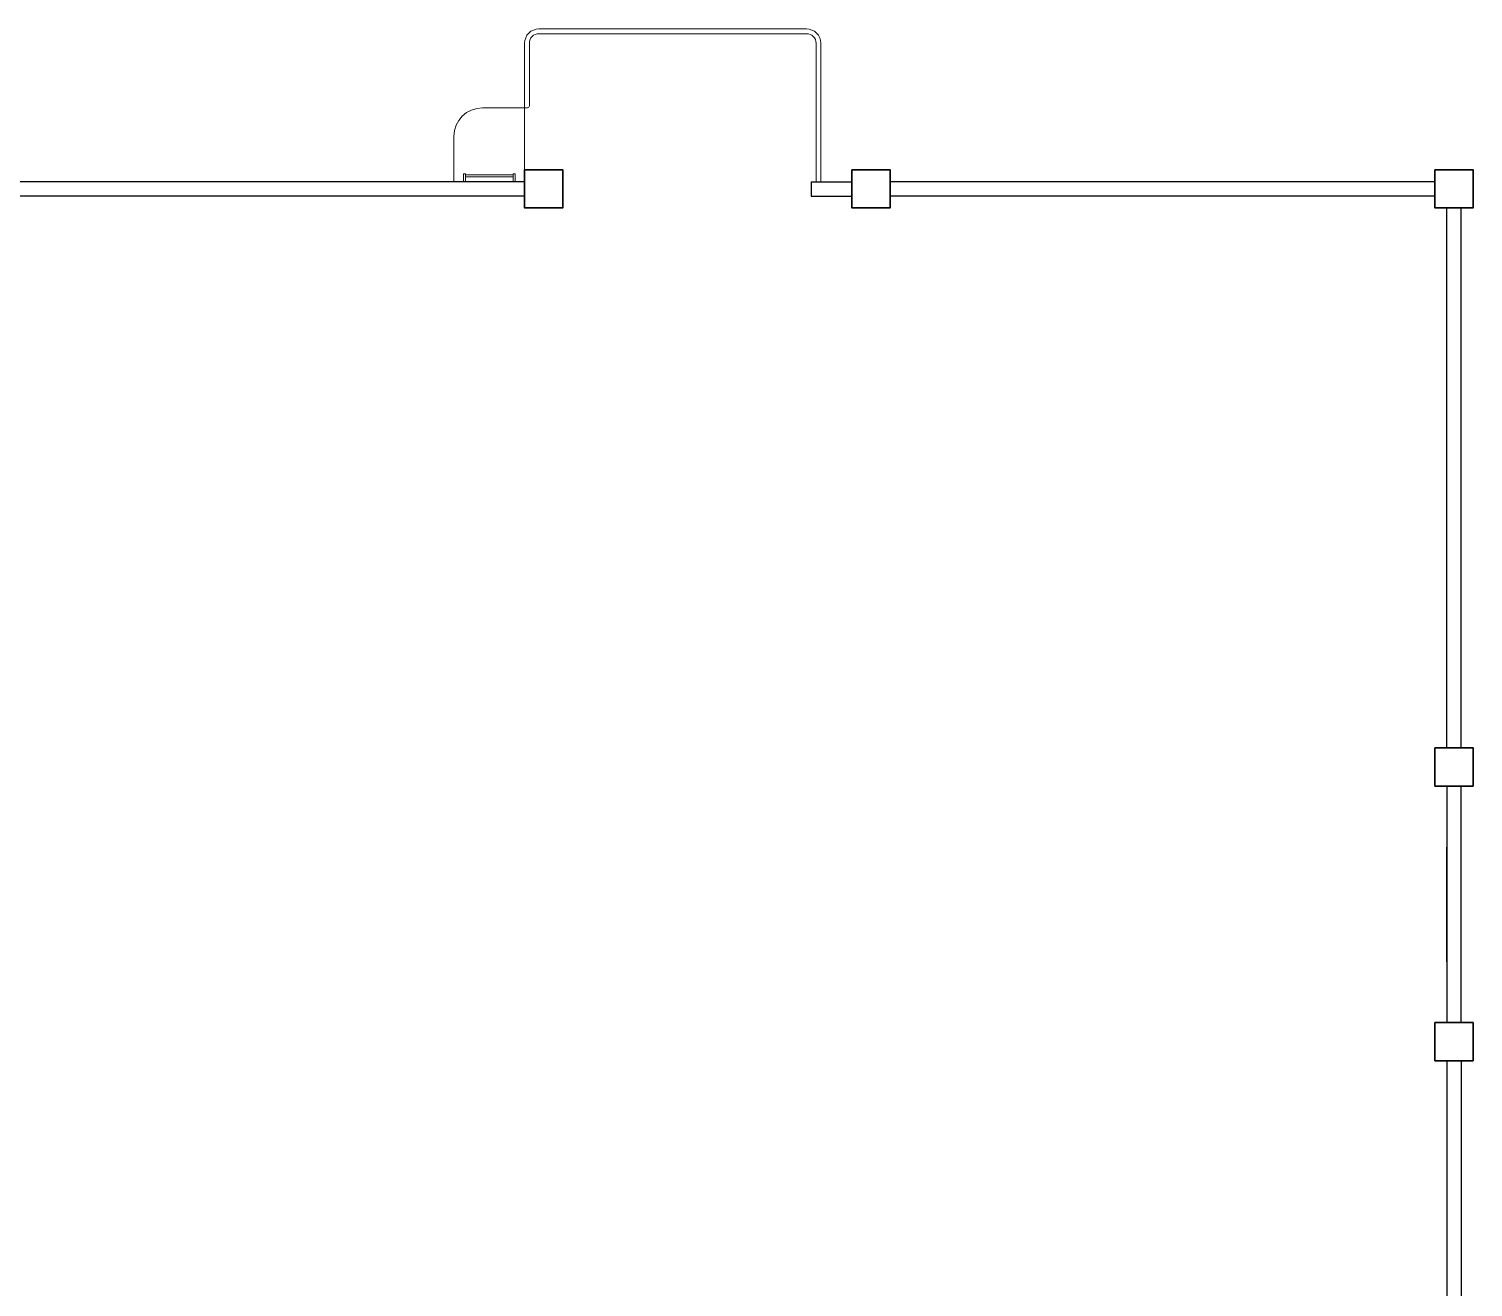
# Model space of a CAD drawing. Header units: millimetres. Extents: x 63005 to 126950, y 36019 to 74749.
# Drawn here: x 63224.19 to 63239.31, y 36170.29 to 36183.45 of the extents above; entities that cross this region are included whole.
import ezdxf

# ---------------------------------------------------------------- set-up
doc = ezdxf.new("R2010")
doc.units = ezdxf.units.MM
doc.header["$LTSCALE"] = 0.04

msp = doc.modelspace()

# ---------------------------------------------------------------- linework, layer by layer
at = {"color": 8, "linetype": 'ByBlock', "lineweight": 9}
for p, q in [((63228.94, 36182.628), (63229.41, 36182.628)), ((63228.64, 36181.853), (63228.64, 36182.328)), ((63228.76, 36181.936), (63228.74, 36181.936)), ((63228.74, 36181.936), (63228.74, 36181.855)), ((63228.76, 36181.856), (63228.76, 36181.936)), ((63229.01, 36181.925), (63228.76, 36181.925)), ((63229.01, 36181.905), (63228.76, 36181.905)), ((63229.01, 36181.925), (63229.26, 36181.925)), ((63229.01, 36181.905), (63229.26, 36181.905)), ((63229.26, 36181.855), (63229.26, 36181.935)), ((63229.26, 36181.935), (63229.28, 36181.935)), ((63229.28, 36181.935), (63229.28, 36181.855))]:
    msp.add_line(p, q, dxfattribs=at)
at = {"color": 8, "linetype": 'ByBlock', "lineweight": 25}
for p, q in [((63229.38, 36181.853), (63223.68, 36181.853)), ((63232.38, 36181.853), (63232.805, 36181.853)), ((63238.905, 36181.853), (63233.205, 36181.853)), ((63229.38, 36181.703), (63223.68, 36181.703)), ((63232.38, 36181.703), (63232.805, 36181.703)), ((63238.905, 36181.703), (63233.205, 36181.703)), ((63239.03, 36175.93), (63239.03, 36181.58)), ((63239.18, 36175.93), (63239.18, 36181.58)), ((63239.03, 36175.53), (63239.03, 36173.055)), ((63239.18, 36173.055), (63239.18, 36175.53)), ((63239.03, 36173.691), (63239.03, 36174.891)), ((63239.03, 36172.655), (63239.03, 36169.93)), ((63239.18, 36172.655), (63239.18, 36169.93)), ((63239.03, 36172.016), (63239.03, 36170.816))]:
    msp.add_line(p, q, dxfattribs=at)
at = {"color": 8, "linetype": 'Continuous', "lineweight": 25}
msp.add_line((63232.38, 36181.853), (63232.38, 36181.703), dxfattribs=at)
at = {"color": 8, "linetype": 'ByBlock', "lineweight": 9}
for points in [[(63232.48, 36181.853), (63232.48, 36183.303, 0.414214), (63232.33, 36183.453), (63229.53, 36183.453, 0.414214), (63229.38, 36183.303), (63229.38, 36181.978), (63229.38, 36182.628)], [(63232.43, 36181.853), (63232.43, 36183.303, 0.414214), (63232.33, 36183.403), (63229.53, 36183.403, 0.414214), (63229.43, 36183.303), (63229.43, 36182.648)]]:
    msp.add_lwpolyline(points, format="xyb", dxfattribs=at)
at = {"color": 8, "linetype": 'ByBlock', "lineweight": 35}
for points in [[(63229.38, 36181.98), (63229.78, 36181.98), (63229.78, 36181.58), (63229.38, 36181.58)], [(63232.805, 36181.98), (63233.205, 36181.98), (63233.205, 36181.58), (63232.805, 36181.58)], [(63238.905, 36181.98), (63239.305, 36181.98), (63239.305, 36181.58), (63238.905, 36181.58)], [(63238.905, 36175.93), (63239.305, 36175.93), (63239.305, 36175.53), (63238.905, 36175.53)], [(63238.905, 36173.055), (63239.305, 36173.055), (63239.305, 36172.655), (63238.905, 36172.655)]]:
    msp.add_lwpolyline(points, close=True, dxfattribs=at)
at = {"color": 8, "linetype": 'ByBlock', "lineweight": 9}
for centre, radius, start, end in [((63229.41, 36182.648), 0.02, 270, 0), ((63228.94, 36182.328), 0.3, 90, 180)]:
    msp.add_arc(centre, radius, start, end, dxfattribs=at)

doc.saveas('drawing.dxf')
